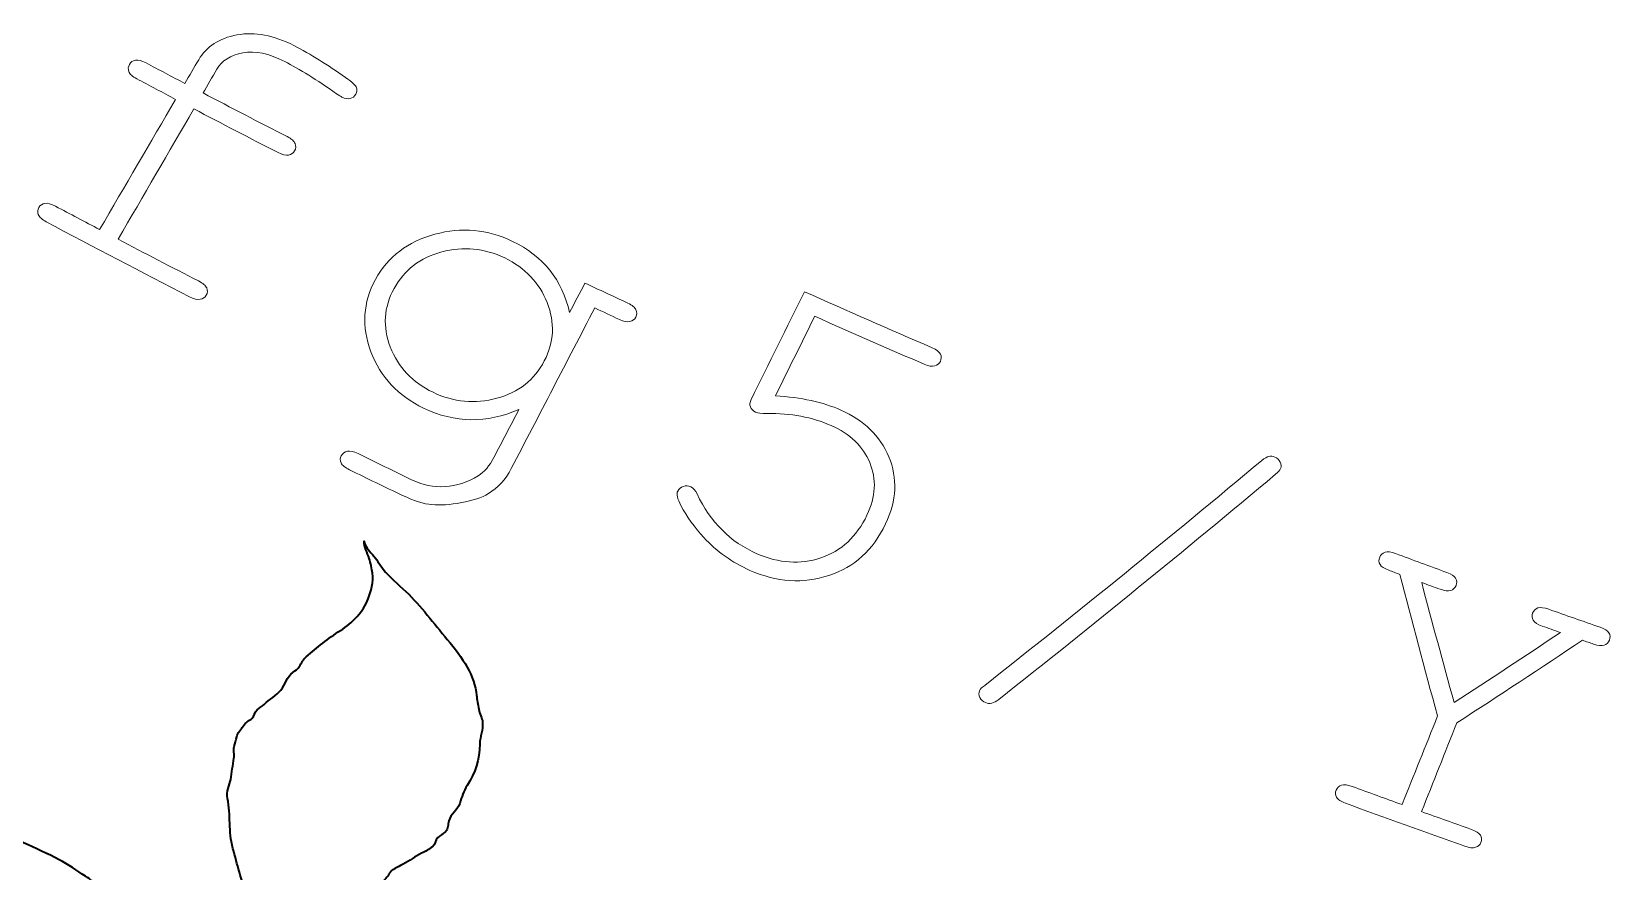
# Model space of a CAD drawing. Header units: millimetres. Extents: x 303.9 to 374.2, y -244.7 to -222.4.
# Drawn here: x 316.45 to 323.57, y -231.03 to -227.24 of the extents above; entities that cross this region are included whole.
import ezdxf

# ---------------------------------------------------------------- set-up
doc = ezdxf.new("R2010")
doc.units = ezdxf.units.MM
doc.header["$MEASUREMENT"] = 0
doc.layers.add('Bottom', color=7, linetype='Continuous', lineweight=0)

# ---------------------------------------------------------------- blocks, each defined once
blk = doc.blocks.new('Block_0')
at = {"layer": 'Bottom', "color": 18, "lineweight": 18, "true_color": 0x000000}
for points, knots in [([(317.1822, -227.5866), (317.0684, -227.7826), (316.9545, -227.9786), (316.8407, -228.1746), (316.9614, -228.2378), (317.0823, -228.3006), (317.2034, -228.3627), (317.223, -228.3728), (317.2353, -228.3834), (317.2403, -228.394), (317.2451, -228.4051), (317.2444, -228.4158), (317.2384, -228.4266), (317.2326, -228.4369), (317.2235, -228.4431), (317.2111, -228.4455), (317.1987, -228.4478), (317.1825, -228.4439), (317.1629, -228.4339), (316.9468, -228.3231), (316.7315, -228.2104), (316.5169, -228.0961), (316.4972, -228.0857), (316.4852, -228.0747), (316.4807, -228.0635), (316.4764, -228.0522), (316.4769, -228.0416), (316.4829, -228.0315), (316.4893, -228.0208), (316.4984, -228.0148), (316.5109, -228.0126), (316.523, -228.0109), (316.5391, -228.0151), (316.5586, -228.0255), (316.6248, -228.0608), (316.691, -228.0959), (316.7573, -228.1308), (316.8716, -227.935), (316.9859, -227.7392), (317.1001, -227.5435), (317.0416, -227.5127), (316.9831, -227.4817), (316.9246, -227.4506), (316.9053, -227.4403), (316.8934, -227.4297), (316.8892, -227.4184), (316.8849, -227.4073), (316.8859, -227.3963), (316.8921, -227.3857), (316.898, -227.3757), (316.9071, -227.3695), (316.9195, -227.3672), (316.9319, -227.3649), (316.9475, -227.3689), (316.9668, -227.3791), (317.0251, -227.4102), (317.0835, -227.4411), (317.1419, -227.4719), (317.1627, -227.4362), (317.1835, -227.4005), (317.2044, -227.3648), (317.2389, -227.3053), (317.2968, -227.2681), (317.3771, -227.253), (317.4575, -227.2379), (317.5426, -227.2539), (317.6334, -227.3008), (317.7095, -227.3401), (317.787, -227.388), (317.8664, -227.4445), (317.8964, -227.4655), (317.9134, -227.481), (317.9164, -227.4907), (317.9198, -227.5004), (317.9183, -227.5104), (317.9127, -227.5205), (317.9069, -227.5307), (317.8984, -227.5373), (317.887, -227.5398), (317.8757, -227.5424), (317.8636, -227.5403), (317.8507, -227.5338), (317.8457, -227.5312), (317.8374, -227.5258), (317.8262, -227.518), (317.7367, -227.4556), (317.6587, -227.4071), (317.5922, -227.3727), (317.522, -227.3364), (317.459, -227.3233), (317.4033, -227.3339), (317.3476, -227.3443), (317.3085, -227.3689), (317.286, -227.4078), (317.2653, -227.4435), (317.2445, -227.4792), (317.2238, -227.5149), (317.3501, -227.5811), (317.4766, -227.6466), (317.6034, -227.7116), (317.6227, -227.7215), (317.6345, -227.7319), (317.6393, -227.7431), (317.6438, -227.7542), (317.643, -227.765), (317.637, -227.7758), (317.6312, -227.786), (317.6222, -227.7924), (317.6099, -227.7948), (317.5976, -227.7974), (317.5817, -227.7936), (317.5625, -227.7837), (317.4354, -227.7186), (317.3087, -227.6529), (317.1822, -227.5866)], [0, 0, 0, 0, 1, 1, 1, 2, 2, 2, 3, 3, 3, 4, 4, 4, 5, 5, 5, 6, 6, 6, 7, 7, 7, 8, 8, 8, 9, 9, 9, 10, 10, 10, 11, 11, 11, 12, 12, 12, 13, 13, 13, 14, 14, 14, 15, 15, 15, 16, 16, 16, 17, 17, 17, 18, 18, 18, 19, 19, 19, 20, 20, 20, 21, 21, 21, 22, 22, 22, 23, 23, 23, 24, 24, 24, 25, 25, 25, 26, 26, 26, 27, 27, 27, 28, 28, 28, 29, 29, 29, 30, 30, 30, 31, 31, 31, 32, 32, 32, 33, 33, 33, 34, 34, 34, 35, 35, 35, 36, 36, 36, 37, 37, 37, 38, 38, 38, 38]), ([(318.8774, -228.5051), (318.9006, -228.4608), (318.9237, -228.4164), (318.9468, -228.3721), (319.0112, -228.4025), (319.0757, -228.4327), (319.1402, -228.4628), (319.16, -228.4718), (319.172, -228.482), (319.1771, -228.4928), (319.1822, -228.5038), (319.1818, -228.5147), (319.1761, -228.5256), (319.1707, -228.536), (319.1621, -228.5428), (319.15, -228.5456), (319.1379, -228.5486), (319.1219, -228.5455), (319.1023, -228.5363), (319.0652, -228.5191), (319.0282, -228.5017), (318.9911, -228.4843), (318.8655, -228.726), (318.74, -228.9676), (318.6145, -229.2092), (318.5893, -229.2576), (318.5548, -229.2951), (318.511, -229.3218), (318.4817, -229.3397), (318.4412, -229.3533), (318.3895, -229.3624), (318.3377, -229.3718), (318.2936, -229.3748), (318.2565, -229.3716), (318.2194, -229.3684), (318.1753, -229.3544), (318.1236, -229.3297), (318.0438, -229.2915), (317.964, -229.253), (317.8844, -229.2143), (317.8643, -229.2047), (317.8517, -229.1943), (317.8465, -229.1836), (317.8414, -229.1725), (317.8418, -229.1617), (317.8476, -229.1509), (317.8535, -229.1402), (317.8626, -229.1333), (317.875, -229.1307), (317.8874, -229.1281), (317.9037, -229.1316), (317.9236, -229.1414), (318.004, -229.1808), (318.0844, -229.2199), (318.165, -229.2589), (318.2145, -229.2825), (318.2649, -229.293), (318.3163, -229.2901), (318.3677, -229.2873), (318.4175, -229.2709), (318.4655, -229.2412), (318.4928, -229.224), (318.5163, -229.1967), (318.5357, -229.1593), (318.5736, -229.0868), (318.6115, -229.0143), (318.6493, -228.9418), (318.5043, -229.006), (318.3602, -229.0041), (318.2187, -228.936), (318.1038, -228.8806), (318.0242, -228.7958), (317.9814, -228.6818), (317.9383, -228.5678), (317.9455, -228.459), (318.002, -228.3559), (318.0585, -228.2528), (318.1476, -228.185), (318.2691, -228.1521), (318.3907, -228.1191), (318.5071, -228.1297), (318.6199, -228.184), (318.7585, -228.2508), (318.844, -228.3574), (318.8774, -228.5051)], [0, 0, 0, 0, 1, 1, 1, 2, 2, 2, 3, 3, 3, 4, 4, 4, 5, 5, 5, 6, 6, 6, 7, 7, 7, 8, 8, 8, 9, 9, 9, 10, 10, 10, 11, 11, 11, 12, 12, 12, 13, 13, 13, 14, 14, 14, 15, 15, 15, 16, 16, 16, 17, 17, 17, 18, 18, 18, 19, 19, 19, 20, 20, 20, 21, 21, 21, 22, 22, 22, 23, 23, 23, 24, 24, 24, 25, 25, 25, 26, 26, 26, 27, 27, 27, 28, 28, 28, 28]), ([(318.7634, -228.7234), (318.8077, -228.6383), (318.8121, -228.5506), (318.7762, -228.4604), (318.7404, -228.3703), (318.6768, -228.3032), (318.5848, -228.2589), (318.4928, -228.2145), (318.3982, -228.206), (318.3007, -228.2319), (318.203, -228.2584), (318.1313, -228.3133), (318.0856, -228.3971), (318.0395, -228.4815), (318.0338, -228.5693), (318.0688, -228.6603), (318.1036, -228.7516), (318.1681, -228.8198), (318.2616, -228.8648), (318.3551, -228.9098), (318.451, -228.919), (318.5496, -228.8917), (318.6476, -228.865), (318.7189, -228.8086), (318.7634, -228.7234)], [0, 0, 0, 0, 1, 1, 1, 2, 2, 2, 3, 3, 3, 4, 4, 4, 5, 5, 5, 6, 6, 6, 7, 7, 7, 8, 8, 8, 8]), ([(319.9834, -228.5219), (319.9244, -228.6414), (319.8655, -228.761), (319.8065, -228.8805), (319.8643, -228.8843), (319.9181, -228.8916), (319.9672, -228.9024), (320.0166, -228.9132), (320.0615, -228.9274), (320.1018, -228.9449), (320.2062, -228.9907), (320.2782, -229.0609), (320.3181, -229.1563), (320.3579, -229.2517), (320.3532, -229.3523), (320.3029, -229.4585), (320.2477, -229.5756), (320.1625, -229.6535), (320.0469, -229.6912), (319.9313, -229.7289), (319.8125, -229.7213), (319.6913, -229.668), (319.6111, -229.6328), (319.5417, -229.5834), (319.4829, -229.5195), (319.4411, -229.4747), (319.4067, -229.4266), (319.3797, -229.3755), (319.364, -229.3448), (319.3591, -229.3232), (319.3655, -229.3104), (319.3706, -229.2999), (319.3791, -229.293), (319.3908, -229.2891), (319.4023, -229.2858), (319.4135, -229.2862), (319.4242, -229.291), (319.4356, -229.2959), (319.445, -229.3068), (319.4526, -229.3229), (319.5126, -229.4501), (319.6032, -229.5402), (319.723, -229.5928), (319.822, -229.6362), (319.9181, -229.6425), (320.0107, -229.6114), (320.1033, -229.5809), (320.1729, -229.5161), (320.2193, -229.4184), (320.2589, -229.3353), (320.2628, -229.2566), (320.2319, -229.182), (320.2008, -229.1079), (320.1432, -229.0521), (320.0582, -229.015), (319.9715, -228.977), (319.8751, -228.9589), (319.7684, -228.9604), (319.7425, -228.9602), (319.7254, -228.9583), (319.7168, -228.9544), (319.7051, -228.949), (319.697, -228.9413), (319.6932, -228.9311), (319.6892, -228.9209), (319.6905, -228.9094), (319.6969, -228.8966), (319.7772, -228.7347), (319.8574, -228.5729), (319.9376, -228.411), (320.1289, -228.4967), (320.3207, -228.5809), (320.513, -228.6637), (320.5327, -228.6722), (320.5451, -228.6818), (320.5503, -228.6925), (320.5556, -228.7031), (320.5553, -228.7141), (320.5502, -228.7252), (320.5452, -228.7357), (320.5366, -228.7428), (320.5248, -228.7461), (320.513, -228.7495), (320.4972, -228.7469), (320.4774, -228.7383), (320.3124, -228.6672), (320.1477, -228.5951), (319.9834, -228.5219)], [0, 0, 0, 0, 1, 1, 1, 2, 2, 2, 3, 3, 3, 4, 4, 4, 5, 5, 5, 6, 6, 6, 7, 7, 7, 8, 8, 8, 9, 9, 9, 10, 10, 10, 11, 11, 11, 12, 12, 12, 13, 13, 13, 14, 14, 14, 15, 15, 15, 16, 16, 16, 17, 17, 17, 18, 18, 18, 19, 19, 19, 20, 20, 20, 21, 21, 21, 22, 22, 22, 23, 23, 23, 24, 24, 24, 25, 25, 25, 26, 26, 26, 27, 27, 27, 28, 28, 28, 29, 29, 29, 29]), ([(322.0628, -229.2345), (321.6532, -229.5778), (321.2368, -229.9164), (320.8135, -230.2501), (320.7922, -230.2673), (320.772, -230.272), (320.7538, -230.2645), (320.7422, -230.2599), (320.7339, -230.2516), (320.7285, -230.2412), (320.7233, -230.23), (320.723, -230.2204), (320.7268, -230.2115), (320.73, -230.2045), (320.7379, -230.196), (320.7503, -230.1865), (321.1737, -229.8534), (321.5902, -229.5153), (322, -229.1726), (322.013, -229.1616), (322.0242, -229.1555), (322.0324, -229.154), (322.0407, -229.1524), (322.0498, -229.1534), (322.059, -229.157), (322.0703, -229.1614), (322.0785, -229.1692), (322.0836, -229.1795), (322.0887, -229.1905), (322.0891, -229.1998), (322.0854, -229.2089), (322.0826, -229.2154), (322.075, -229.2241), (322.0628, -229.2345)], [0, 0, 0, 0, 1, 1, 1, 2, 2, 2, 3, 3, 3, 4, 4, 4, 5, 5, 5, 6, 6, 6, 7, 7, 7, 8, 8, 8, 9, 9, 9, 10, 10, 10, 11, 11, 11, 11]), ([(322.8802, -230.3559), (322.8271, -230.4893), (322.774, -230.6226), (322.721, -230.756), (322.7959, -230.7829), (322.871, -230.8097), (322.946, -230.8362), (322.9666, -230.8435), (322.98, -230.8523), (322.9864, -230.8621), (322.9926, -230.8724), (322.9935, -230.8831), (322.9891, -230.8946), (322.9848, -230.9054), (322.9768, -230.913), (322.9651, -230.9169), (322.9533, -230.921), (322.9371, -230.9194), (322.9163, -230.9121), (322.7365, -230.8485), (322.5571, -230.7839), (322.378, -230.7181), (322.3575, -230.7105), (322.3441, -230.7015), (322.338, -230.691), (322.3321, -230.6806), (322.3312, -230.6698), (322.3356, -230.6591), (322.3403, -230.6478), (322.3482, -230.6405), (322.3598, -230.6363), (322.3709, -230.6328), (322.3875, -230.6348), (322.4087, -230.6426), (322.4835, -230.6701), (322.5584, -230.6974), (322.6333, -230.7244), (322.6867, -230.5912), (322.74, -230.4579), (322.7934, -230.3246), (322.7349, -230.1117), (322.6782, -229.8989), (322.6232, -229.686), (322.6064, -229.6798), (322.5897, -229.6736), (322.5729, -229.6674), (322.553, -229.6598), (322.5397, -229.6513), (322.5339, -229.6411), (322.5279, -229.6309), (322.5275, -229.6201), (322.5323, -229.6087), (322.537, -229.5974), (322.5452, -229.59), (322.5567, -229.5861), (322.5681, -229.5828), (322.584, -229.5845), (322.604, -229.592), (322.6812, -229.6207), (322.7585, -229.6494), (322.8359, -229.6777), (322.8559, -229.6851), (322.869, -229.6939), (322.875, -229.7037), (322.8807, -229.714), (322.8815, -229.7247), (322.8769, -229.736), (322.8724, -229.7475), (322.8643, -229.7551), (322.8527, -229.7588), (322.841, -229.7625), (322.8256, -229.7607), (322.8052, -229.7532), (322.7774, -229.743), (322.7496, -229.7327), (322.7217, -229.7225), (322.7692, -229.903), (322.8179, -230.0834), (322.8679, -230.2639), (323.0289, -230.1595), (323.1888, -230.0542), (323.3479, -229.9481), (323.3202, -229.9384), (323.2926, -229.9287), (323.265, -229.9189), (323.2442, -229.9113), (323.2306, -229.903), (323.2246, -229.8929), (323.2186, -229.8828), (323.2181, -229.872), (323.2224, -229.8605), (323.2268, -229.8492), (323.2349, -229.8416), (323.2464, -229.8375), (323.2577, -229.834), (323.2739, -229.8358), (323.2948, -229.8431), (323.372, -229.8704), (323.4494, -229.8976), (323.5268, -229.9246), (323.547, -229.9315), (323.5601, -229.9402), (323.5663, -229.9499), (323.5722, -229.9601), (323.5732, -229.9708), (323.5687, -229.9822), (323.5643, -229.9937), (323.5563, -230.0013), (323.5449, -230.0054), (323.5336, -230.0093), (323.5177, -230.0076), (323.4975, -230.0005), (323.4806, -229.9947), (323.4638, -229.9888), (323.4469, -229.9829), (323.2593, -230.1083), (323.0705, -230.2326), (322.8802, -230.3559)], [0, 0, 0, 0, 1, 1, 1, 2, 2, 2, 3, 3, 3, 4, 4, 4, 5, 5, 5, 6, 6, 6, 7, 7, 7, 8, 8, 8, 9, 9, 9, 10, 10, 10, 11, 11, 11, 12, 12, 12, 13, 13, 13, 14, 14, 14, 15, 15, 15, 16, 16, 16, 17, 17, 17, 18, 18, 18, 19, 19, 19, 20, 20, 20, 21, 21, 21, 22, 22, 22, 23, 23, 23, 24, 24, 24, 25, 25, 25, 26, 26, 26, 27, 27, 27, 28, 28, 28, 29, 29, 29, 30, 30, 30, 31, 31, 31, 32, 32, 32, 33, 33, 33, 34, 34, 34, 35, 35, 35, 36, 36, 36, 37, 37, 37, 38, 38, 38, 39, 39, 39, 39])]:
    blk.add_open_spline(points, degree=3, knots=knots, dxfattribs=at)

msp = doc.modelspace()

# ---------------------------------------------------------------- linework, layer by layer
at = {"layer": 'Bottom', "color": 18, "lineweight": 35, "true_color": 0x000000}
for points, knots in [([(317.6098, -231.3332), (317.5698, -231.3002), (317.5397, -231.2595), (317.5057, -231.2239), (317.4809, -231.1978), (317.4454, -231.1698), (317.4297, -231.1379), (317.3928, -231.0631), (317.3791, -230.9949), (317.3589, -230.9221), (317.3371, -230.8437), (317.3503, -230.7732), (317.3348, -230.6968), (317.3283, -230.6649), (317.3432, -230.6377), (317.3487, -230.6107), (317.3549, -230.5799), (317.357, -230.5453), (317.3635, -230.5151), (317.367, -230.4985), (317.359, -230.4789), (317.3642, -230.463), (317.3692, -230.4476), (317.3718, -230.434), (317.3759, -230.4182), (317.3806, -230.4002), (317.3953, -230.386), (317.4048, -230.3705), (317.4158, -230.3526), (317.4291, -230.3485), (317.4445, -230.3354), (317.4559, -230.3256), (317.456, -230.3063), (317.4674, -230.2965), (317.4776, -230.2877), (317.4895, -230.2822), (317.4993, -230.2729), (317.5234, -230.2503), (317.5539, -230.2322), (317.5748, -230.2077), (317.5953, -230.1836), (317.6023, -230.1481), (317.6285, -230.1282), (317.6413, -230.1184), (317.6504, -230.1144), (317.6588, -230.1007), (317.668, -230.0854), (317.6761, -230.0693), (317.6899, -230.0574), (317.7378, -230.016), (317.7884, -229.9745), (317.8444, -229.9389), (317.897, -229.9056), (317.9478, -229.8536), (317.9692, -229.7957), (317.9811, -229.7638), (317.9941, -229.7206), (317.9877, -229.6813), (317.9842, -229.6601), (317.9809, -229.6358), (317.9739, -229.6142), (317.9653, -229.5878), (317.9499, -229.5615), (317.9508, -229.5368), (317.9551, -229.56), (317.9689, -229.575), (317.988, -229.5964), (318.0076, -229.6184), (318.019, -229.6396), (318.0364, -229.6619), (318.0648, -229.6983), (318.1038, -229.7303), (318.1386, -229.7632), (318.2093, -229.8301), (318.2643, -229.9075), (318.326, -229.9791), (318.3959, -230.0602), (318.4507, -230.1483), (318.4578, -230.2308), (318.4595, -230.2506), (318.4642, -230.2728), (318.4677, -230.2939), (318.4709, -230.3136), (318.4834, -230.3335), (318.485, -230.3531), (318.4879, -230.3881), (318.473, -230.4166), (318.4722, -230.4501), (318.4704, -230.5238), (318.4527, -230.58), (318.4161, -230.6379), (318.3992, -230.6645), (318.391, -230.6888), (318.3822, -230.7191), (318.3734, -230.7489), (318.3403, -230.7673), (318.3328, -230.7979), (318.3283, -230.8167), (318.3318, -230.831), (318.3175, -230.8466), (318.3075, -230.8575), (318.2926, -230.8629), (318.2824, -230.8738), (318.2719, -230.8851), (318.2707, -230.9044), (318.2585, -230.9143), (318.2451, -230.9252), (318.2265, -230.9355), (318.2102, -230.9439), (318.1808, -230.9593), (318.1548, -230.977), (318.1266, -230.9932), (318.111, -231.0021), (318.0915, -231.0101), (318.0774, -231.0204), (318.0623, -231.0314), (318.0586, -231.0501), (318.0441, -231.0618), (317.9853, -231.1093), (317.9312, -231.1594), (317.8646, -231.2), (317.8492, -231.2094), (317.8372, -231.2221), (317.8233, -231.2324), (317.8089, -231.243), (317.7895, -231.2481), (317.775, -231.2592), (317.7583, -231.2719), (317.7453, -231.2796), (317.7336, -231.296), (317.7214, -231.3131), (317.6945, -231.3108), (317.6811, -231.3258)], [0, 0, 0, 0, 1, 1, 1, 2, 2, 2, 3, 3, 3, 4, 4, 4, 5, 5, 5, 6, 6, 6, 7, 7, 7, 8, 8, 8, 9, 9, 9, 10, 10, 10, 11, 11, 11, 12, 12, 12, 13, 13, 13, 14, 14, 14, 15, 15, 15, 16, 16, 16, 17, 17, 17, 18, 18, 18, 19, 19, 19, 20, 20, 20, 21, 21, 21, 22, 22, 22, 23, 23, 23, 24, 24, 24, 25, 25, 25, 26, 26, 26, 27, 27, 27, 28, 28, 28, 29, 29, 29, 30, 30, 30, 31, 31, 31, 32, 32, 32, 33, 33, 33, 34, 34, 34, 35, 35, 35, 36, 36, 36, 37, 37, 37, 38, 38, 38, 39, 39, 39, 40, 40, 40, 41, 41, 41, 42, 42, 42, 43, 43, 43, 44, 44, 44, 44]), ([(315.9809, -231.962), (316.0015, -231.9447), (316.0241, -231.9296), (316.044, -231.9127), (316.0523, -231.9057), (316.0532, -231.8937), (316.0611, -231.8866), (316.0733, -231.8756), (316.087, -231.8732), (316.0965, -231.8589), (316.1092, -231.8401), (316.1275, -231.8298), (316.1419, -231.8123), (316.1577, -231.7928), (316.1794, -231.7797), (316.201, -231.7657), (316.222, -231.7521), (316.2373, -231.7287), (316.2624, -231.7199), (316.2805, -231.7135), (316.2992, -231.7121), (316.3159, -231.7036), (316.3259, -231.6984), (316.3308, -231.6901), (316.3392, -231.6845), (316.3606, -231.6702), (316.3815, -231.6551), (316.4042, -231.6416), (316.4206, -231.6318), (316.4617, -231.6166), (316.4594, -231.5951), (316.435, -231.5995), (316.4135, -231.6144), (316.3913, -231.6227), (316.3655, -231.6323), (316.3434, -231.6455), (316.317, -231.6546), (316.2885, -231.6645), (316.2717, -231.6696), (316.2347, -231.6656), (316.1999, -231.6618), (316.1685, -231.6682), (316.134, -231.6678), (316.0991, -231.6674), (316.0606, -231.6613), (316.0241, -231.6562), (315.9916, -231.6517), (315.9576, -231.6507), (315.925, -231.6434), (315.8989, -231.6375), (315.8705, -231.6242), (315.8444, -231.6141), (315.8268, -231.6073), (315.8102, -231.5989), (315.7928, -231.5918), (315.7758, -231.5849), (315.759, -231.5842), (315.7422, -231.5775), (315.716, -231.5671), (315.6931, -231.5522), (315.6659, -231.5418), (315.632, -231.5289), (315.6015, -231.5101), (315.5692, -231.4963), (315.5017, -231.4675), (315.4571, -231.4451), (315.4033, -231.3915), (315.3789, -231.3672), (315.3553, -231.3418), (315.3342, -231.316), (315.3092, -231.2855), (315.2966, -231.2591), (315.268, -231.2294), (315.2224, -231.182), (315.1742, -231.1368), (315.1274, -231.09), (315.0784, -231.0412), (315.024, -230.9906), (314.9711, -230.9449), (314.9164, -230.8978), (314.8451, -230.8728), (314.7858, -230.8374), (314.8004, -230.8474), (314.8141, -230.848), (314.8293, -230.8551), (314.8463, -230.863), (314.86, -230.8758), (314.8764, -230.8844), (314.9082, -230.9013), (314.9596, -230.9167), (314.9908, -230.9252), (315.0688, -230.9466), (315.1385, -230.9696), (315.215, -230.9787), (315.2353, -230.9811), (315.2587, -230.9915), (315.2787, -230.992), (315.2973, -230.9925), (315.306, -230.9865), (315.3253, -230.9898), (315.3459, -230.9932), (315.364, -230.9989), (315.3848, -231.0007), (315.4104, -231.0031), (315.4209, -231.0094), (315.4469, -231.0198), (315.4777, -231.032), (315.5118, -231.0417), (315.5423, -231.0516), (315.5639, -231.0585), (315.5844, -231.0638), (315.606, -231.0715), (315.6248, -231.0783), (315.6393, -231.0864), (315.6576, -231.0942), (315.6865, -231.1065), (315.7193, -231.1113), (315.7486, -231.1212), (315.7828, -231.1329), (315.8202, -231.1496), (315.8532, -231.1659), (315.9156, -231.1966), (315.9791, -231.2339), (316.0456, -231.2547), (316.0834, -231.2665), (316.1209, -231.2706), (316.1587, -231.2876), (316.1783, -231.2964), (316.1928, -231.3015), (316.2127, -231.3072), (316.2344, -231.3135), (316.2432, -231.3225), (316.2631, -231.3321), (316.2957, -231.3477), (316.3292, -231.3595), (316.3613, -231.3736), (316.3778, -231.3808), (316.3931, -231.3931), (316.4086, -231.4028), (316.429, -231.4154), (316.4405, -231.4178), (316.461, -231.4263), (316.4826, -231.4353), (316.5033, -231.4483), (316.5258, -231.4572), (316.545, -231.4647), (316.5615, -231.4683), (316.5807, -231.4746), (316.6218, -231.488), (316.658, -231.5012), (316.6994, -231.5104), (316.7456, -231.5206), (316.784, -231.5373), (316.8288, -231.5424), (316.8731, -231.5474), (316.9241, -231.5603), (316.9563, -231.5417), (316.933, -231.5055), (316.9332, -231.4812), (316.9265, -231.4466), (316.9225, -231.4266), (316.932, -231.4183), (316.9321, -231.4003), (316.9323, -231.3837), (316.9234, -231.3651), (316.9232, -231.3479), (316.9228, -231.2833), (316.8538, -231.1938), (316.7978, -231.1297), (316.7837, -231.1135), (316.7658, -231.1046), (316.7491, -231.0905), (316.729, -231.0736), (316.7178, -231.0623), (316.6935, -231.0471), (316.6549, -231.023), (316.6149, -230.9932), (316.5748, -230.9728), (316.5225, -230.9462), (316.4676, -230.9204), (316.4144, -230.8967), (316.3924, -230.8869), (316.3707, -230.8704), (316.3488, -230.862), (316.3241, -230.8526), (316.2977, -230.8501), (316.2715, -230.8402), (316.2246, -230.8224), (316.1815, -230.8073), (316.1354, -230.7996), (316.1102, -230.7954), (316.0886, -230.7927), (316.0635, -230.7873), (316.0388, -230.7819), (316.0142, -230.777), (315.99, -230.772), (315.9684, -230.7675), (315.9516, -230.7705), (315.9308, -230.7681), (315.9105, -230.7657), (315.8871, -230.7551), (315.8671, -230.7546), (315.8495, -230.7542), (315.8366, -230.76), (315.8198, -230.7613), (315.7902, -230.7635), (315.756, -230.7579), (315.7267, -230.7605), (315.6896, -230.7638), (315.6554, -230.7722), (315.6186, -230.7756), (315.594, -230.7779), (315.5223, -230.7764), (315.5389, -230.809), (315.5434, -230.8177), (315.5767, -230.8429), (315.5865, -230.8533), (315.6016, -230.8692), (315.6097, -230.8759), (315.6294, -230.8882), (315.6748, -230.9164), (315.7236, -230.9438), (315.763, -230.978), (315.7963, -231.0067), (315.8356, -231.0292), (315.8739, -231.0535), (315.8966, -231.0678), (315.9213, -231.0865), (315.945, -231.099), (315.9667, -231.1106), (315.9883, -231.116), (316.0098, -231.1288), (316.0499, -231.1525), (316.0893, -231.1793), (316.1287, -231.2043), (316.149, -231.2172), (316.1745, -231.2302), (316.193, -231.2446), (316.2134, -231.2604), (316.2102, -231.2713), (316.2257, -231.2868)], [0, 0, 0, 0, 1, 1, 1, 2, 2, 2, 3, 3, 3, 4, 4, 4, 5, 5, 5, 6, 6, 6, 7, 7, 7, 8, 8, 8, 9, 9, 9, 10, 10, 10, 11, 11, 11, 12, 12, 12, 13, 13, 13, 14, 14, 14, 15, 15, 15, 16, 16, 16, 17, 17, 17, 18, 18, 18, 19, 19, 19, 20, 20, 20, 21, 21, 21, 22, 22, 22, 23, 23, 23, 24, 24, 24, 25, 25, 25, 26, 26, 26, 27, 27, 27, 28, 28, 28, 29, 29, 29, 30, 30, 30, 31, 31, 31, 32, 32, 32, 33, 33, 33, 34, 34, 34, 35, 35, 35, 36, 36, 36, 37, 37, 37, 38, 38, 38, 39, 39, 39, 40, 40, 40, 41, 41, 41, 42, 42, 42, 43, 43, 43, 44, 44, 44, 45, 45, 45, 46, 46, 46, 47, 47, 47, 48, 48, 48, 49, 49, 49, 50, 50, 50, 51, 51, 51, 52, 52, 52, 53, 53, 53, 54, 54, 54, 55, 55, 55, 56, 56, 56, 57, 57, 57, 58, 58, 58, 59, 59, 59, 60, 60, 60, 61, 61, 61, 62, 62, 62, 63, 63, 63, 64, 64, 64, 65, 65, 65, 66, 66, 66, 67, 67, 67, 68, 68, 68, 69, 69, 69, 70, 70, 70, 71, 71, 71, 72, 72, 72, 73, 73, 73, 74, 74, 74, 75, 75, 75, 76, 76, 76, 77, 77, 77, 78, 78, 78, 79, 79, 79, 80, 80, 80, 80])]:
    msp.add_open_spline(points, degree=3, knots=knots, dxfattribs=at)

# ---------------------------------------------------------------- block references
at = {"layer": 'Bottom'}
msp.add_blockref('Block_0', (0, 0), dxfattribs=at)

doc.saveas('drawing.dxf')
